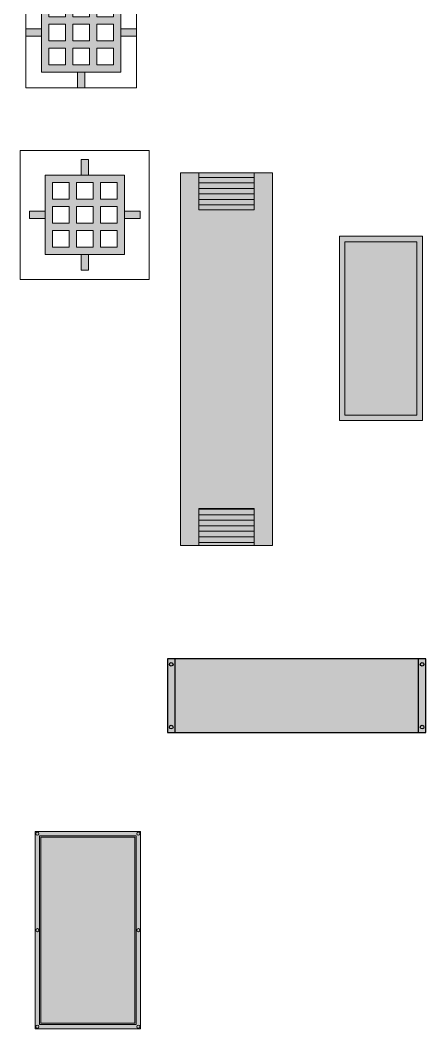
# Model space of a CAD drawing. Header units: metres. Extents: x 266 to 276.3, y 144.8 to 155.
# Drawn here: x 274.12 to 276.32, y 145.29 to 150.76 of the extents above; entities that cross this region are included whole.
import ezdxf

# ---------------------------------------------------------------- set-up
doc = ezdxf.new("R2010")
doc.units = ezdxf.units.M
for name, color, linetype, lineweight in [('aparador', 36, 'Continuous', 9), ('estofado', 7, 'Continuous', 25), ('mesa', 7, 'Continuous', 9), ('moveis', 254, 'Continuous', 5), ('parede', 7, 'Continuous', 30)]:
    doc.layers.add(name, color=color, linetype=linetype, lineweight=lineweight)
doc.layers.add('Mobilia', color=7, linetype='Continuous')
pattern_1 = [(90, (-9.809396, -11.3938), (-0.03, 2e-18), [])]

# ---------------------------------------------------------------- blocks, each defined once
blk = doc.blocks.new('Mesa Lateral Chaplin')
at = {"layer": 'mesa'}
h = blk.add_hatch(color=36, dxfattribs=at)
h.dxf.hatch_style = 1
h.set_gradient(color1=(70, 54, 47), color2=(0, 0, 0), one_color=1, name='INVCYLINDER')
h.paths.add_polyline_path([(0.37, -0.05), (0.33, -0.05), (0.33, -0.135), (0.37, -0.135)])
h.paths.add_polyline_path([(0.37, -0.565), (0.33, -0.565), (0.33, -0.65), (0.37, -0.65)])
h = blk.add_hatch(color=36, dxfattribs=at)
h.dxf.hatch_style = 1
h.set_gradient(color1=(70, 54, 47), color2=(0, 0, 0), one_color=1, name='CURVED')
h.paths.add_polyline_path([(0.135, -0.565), (0.565, -0.565), (0.565, -0.135), (0.135, -0.135)])
h.paths.add_polyline_path([(0.305, -0.305), (0.395, -0.305), (0.395, -0.395), (0.305, -0.395)], flags=16)
h.paths.add_polyline_path([(0.265, -0.305), (0.265, -0.395), (0.175, -0.395), (0.175, -0.305)], flags=16)
h.paths.add_polyline_path([(0.305, -0.265), (0.305, -0.175), (0.395, -0.175), (0.395, -0.265)], flags=16)
h.paths.add_polyline_path([(0.265, -0.265), (0.175, -0.265), (0.175, -0.175), (0.265, -0.175)], flags=16)
h.paths.add_polyline_path([(0.305, -0.435), (0.395, -0.435), (0.395, -0.525), (0.305, -0.525)], flags=16)
h.paths.add_polyline_path([(0.265, -0.435), (0.265, -0.525), (0.175, -0.525), (0.175, -0.435)], flags=16)
h.paths.add_polyline_path([(0.435, -0.305), (0.525, -0.305), (0.525, -0.395), (0.435, -0.395)], flags=16)
h.paths.add_polyline_path([(0.435, -0.265), (0.435, -0.175), (0.525, -0.175), (0.525, -0.265)], flags=16)
h.paths.add_polyline_path([(0.435, -0.435), (0.525, -0.435), (0.525, -0.525), (0.435, -0.525)], flags=16)
h = blk.add_hatch(color=36, dxfattribs=at)
h.dxf.hatch_style = 1
h.set_gradient(color1=(70, 54, 47), color2=(0, 0, 0), one_color=1, name='CYLINDER')
h.paths.add_polyline_path([(0.65, -0.37), (0.65, -0.33), (0.565, -0.33), (0.565, -0.37)])
h.paths.add_polyline_path([(0.135, -0.37), (0.135, -0.33), (0.05, -0.33), (0.05, -0.37)])
at = {"layer": 'mesa', "color": 34}
for p, q in [((0.37, -0.05), (0.33, -0.05)), ((0.33, -0.135), (0.33, -0.05)), ((0.37, -0.135), (0.37, -0.05)), ((0.175, -0.175), (0.175, -0.265)), ((0.265, -0.175), (0.175, -0.175)), ((0.265, -0.175), (0.265, -0.265)), ((0.305, -0.175), (0.305, -0.265)), ((0.395, -0.175), (0.305, -0.175)), ((0.395, -0.265), (0.395, -0.175)), ((0.525, -0.175), (0.435, -0.175)), ((0.435, -0.265), (0.435, -0.175)), ((0.525, -0.265), (0.525, -0.175)), ((0.265, -0.265), (0.175, -0.265)), ((0.395, -0.265), (0.305, -0.265)), ((0.525, -0.265), (0.435, -0.265)), ((0.175, -0.305), (0.175, -0.395)), ((0.265, -0.305), (0.175, -0.305)), ((0.265, -0.305), (0.265, -0.395)), ((0.305, -0.305), (0.305, -0.395)), ((0.395, -0.305), (0.305, -0.305)), ((0.395, -0.395), (0.395, -0.305)), ((0.525, -0.305), (0.435, -0.305)), ((0.435, -0.395), (0.435, -0.305)), ((0.525, -0.395), (0.525, -0.305)), ((0.05, -0.33), (0.05, -0.37)), ((0.135, -0.33), (0.05, -0.33)), ((0.135, -0.37), (0.05, -0.37)), ((0.65, -0.33), (0.565, -0.33)), ((0.65, -0.37), (0.565, -0.37)), ((0.65, -0.33), (0.65, -0.37)), ((0.175, -0.395), (0.265, -0.395)), ((0.175, -0.435), (0.265, -0.435)), ((0.175, -0.435), (0.175, -0.525)), ((0.265, -0.435), (0.265, -0.525)), ((0.305, -0.395), (0.395, -0.395)), ((0.305, -0.435), (0.305, -0.525)), ((0.305, -0.435), (0.395, -0.435)), ((0.395, -0.525), (0.395, -0.435)), ((0.435, -0.395), (0.525, -0.395)), ((0.435, -0.525), (0.435, -0.435)), ((0.435, -0.435), (0.525, -0.435)), ((0.525, -0.525), (0.525, -0.435)), ((0.175, -0.525), (0.265, -0.525)), ((0.305, -0.525), (0.395, -0.525)), ((0.435, -0.525), (0.525, -0.525)), ((0.33, -0.65), (0.33, -0.565)), ((0.37, -0.65), (0.37, -0.565)), ((0.37, -0.65), (0.33, -0.65))]:
    blk.add_line(p, q, dxfattribs=at)
at = {"layer": 'mesa'}
blk.add_lwpolyline([(0, -0.7), (0.7, -0.7), (0.7, 0), (0, 0)], close=True, dxfattribs=at)
at = {"layer": 'mesa', "color": 34}
blk.add_lwpolyline([(0.565, -0.565), (0.565, -0.135), (0.135, -0.135), (0.135, -0.565)], close=True, dxfattribs=at)
blk = doc.blocks.new('Mesa de canto Chaplin 0.6x0.6')
at = {"layer": 'mesa'}
h = blk.add_hatch(color=36, dxfattribs=at)
h.dxf.hatch_style = 1
h.set_gradient(color1=(70, 54, 47), color2=(0, 0, 0), one_color=1, name='INVCYLINDER')
h.paths.add_polyline_path([(0.02, 0), (-0.02, 0), (-0.02, -0.085), (0.02, -0.085)])
h.paths.add_polyline_path([(0.02, -0.515), (-0.02, -0.515), (-0.02, -0.6), (0.02, -0.6)])
h = blk.add_hatch(color=36, dxfattribs=at)
h.dxf.hatch_style = 1
h.set_gradient(color1=(70, 54, 47), color2=(0, 0, 0), one_color=1, name='CURVED')
h.paths.add_polyline_path([(-0.215, -0.515), (0.215, -0.515), (0.215, -0.085), (-0.215, -0.085)])
h.paths.add_polyline_path([(-0.045, -0.255), (0.045, -0.255), (0.045, -0.345), (-0.045, -0.345)], flags=16)
h.paths.add_polyline_path([(-0.085, -0.255), (-0.085, -0.345), (-0.175, -0.345), (-0.175, -0.255)], flags=16)
h.paths.add_polyline_path([(-0.045, -0.215), (-0.045, -0.125), (0.045, -0.125), (0.045, -0.215)], flags=16)
h.paths.add_polyline_path([(-0.085, -0.215), (-0.175, -0.215), (-0.175, -0.125), (-0.085, -0.125)], flags=16)
h.paths.add_polyline_path([(-0.045, -0.385), (0.045, -0.385), (0.045, -0.475), (-0.045, -0.475)], flags=16)
h.paths.add_polyline_path([(-0.085, -0.385), (-0.085, -0.475), (-0.175, -0.475), (-0.175, -0.385)], flags=16)
h.paths.add_polyline_path([(0.085, -0.255), (0.175, -0.255), (0.175, -0.345), (0.085, -0.345)], flags=16)
h.paths.add_polyline_path([(0.085, -0.215), (0.085, -0.125), (0.175, -0.125), (0.175, -0.215)], flags=16)
h.paths.add_polyline_path([(0.085, -0.385), (0.175, -0.385), (0.175, -0.475), (0.085, -0.475)], flags=16)
h = blk.add_hatch(color=36, dxfattribs=at)
h.dxf.hatch_style = 1
h.set_gradient(color1=(70, 54, 47), color2=(0, 0, 0), one_color=1, name='CYLINDER')
h.paths.add_polyline_path([(0.3, -0.32), (0.3, -0.28), (0.215, -0.28), (0.215, -0.32)])
h.paths.add_polyline_path([(-0.215, -0.32), (-0.215, -0.28), (-0.3, -0.28), (-0.3, -0.32)])
at = {"layer": 'mesa', "color": 34}
for p, q in [((-0.02, -0.085), (-0.02, 0)), ((0.02, 0), (-0.02, 0)), ((0.02, -0.085), (0.02, 0)), ((-0.085, -0.125), (-0.175, -0.125)), ((-0.175, -0.125), (-0.175, -0.215)), ((-0.085, -0.125), (-0.085, -0.215)), ((0.045, -0.125), (-0.045, -0.125)), ((-0.045, -0.125), (-0.045, -0.215)), ((0.045, -0.215), (0.045, -0.125)), ((0.085, -0.215), (0.085, -0.125)), ((0.175, -0.125), (0.085, -0.125)), ((0.175, -0.215), (0.175, -0.125)), ((-0.085, -0.215), (-0.175, -0.215)), ((0.045, -0.215), (-0.045, -0.215)), ((0.175, -0.215), (0.085, -0.215)), ((-0.085, -0.255), (-0.175, -0.255)), ((-0.175, -0.255), (-0.175, -0.345)), ((-0.085, -0.255), (-0.085, -0.345)), ((0.045, -0.255), (-0.045, -0.255)), ((-0.045, -0.255), (-0.045, -0.345)), ((0.045, -0.345), (0.045, -0.255)), ((0.085, -0.345), (0.085, -0.255)), ((0.175, -0.255), (0.085, -0.255)), ((0.175, -0.345), (0.175, -0.255)), ((-0.215, -0.28), (-0.3, -0.28)), ((-0.3, -0.28), (-0.3, -0.32)), ((-0.215, -0.32), (-0.3, -0.32)), ((0.3, -0.28), (0.215, -0.28)), ((0.3, -0.32), (0.215, -0.32)), ((0.3, -0.28), (0.3, -0.32)), ((-0.175, -0.345), (-0.085, -0.345)), ((-0.045, -0.345), (0.045, -0.345)), ((0.085, -0.345), (0.175, -0.345)), ((-0.175, -0.385), (-0.175, -0.475)), ((-0.175, -0.385), (-0.085, -0.385)), ((-0.085, -0.385), (-0.085, -0.475)), ((-0.045, -0.385), (0.045, -0.385)), ((-0.045, -0.385), (-0.045, -0.475)), ((0.045, -0.475), (0.045, -0.385)), ((0.085, -0.385), (0.175, -0.385)), ((0.085, -0.475), (0.085, -0.385)), ((0.175, -0.475), (0.175, -0.385)), ((-0.175, -0.475), (-0.085, -0.475)), ((-0.045, -0.475), (0.045, -0.475)), ((0.085, -0.475), (0.175, -0.475)), ((-0.02, -0.6), (-0.02, -0.515)), ((0.02, -0.6), (0.02, -0.515)), ((0.02, -0.6), (-0.02, -0.6))]:
    blk.add_line(p, q, dxfattribs=at)
at = {"layer": 'mesa'}
blk.add_lwpolyline([(-0.3, -0.6), (0.3, -0.6), (0.3, 0), (-0.3, 0)], close=True, dxfattribs=at)
at = {"layer": 'mesa', "color": 34}
blk.add_lwpolyline([(0.215, -0.515), (0.215, -0.085), (-0.215, -0.085), (-0.215, -0.515)], close=True, dxfattribs=at)
blk = doc.blocks.new('Buffet 4013')
at = {"layer": 'Mobilia', "lineweight": 5, "ltscale": 0.1}
h = blk.add_hatch(color=34, dxfattribs=at)
h.dxf.hatch_style = 1
h.set_gradient(color1=(86, 55, 47), color2=(125, 80, 69), one_color=1, tint=0.38, name='CYLINDER')
h.paths.add_polyline_path([(0.81, 0.4), (1.01, 0.4), (1.01, 0.5), (-1.01, 0.5), (-1.01, 0.4), (-0.81, 0.4), (-0.81, 0.1), (-1.01, 0.1), (-1.01, 0), (1.01, 0), (1.01, 0.1), (0.81, 0.1)])
h = blk.add_hatch(color=34, dxfattribs=at)
h.dxf.hatch_style = 1
h.set_gradient(color1=(86, 55, 47), color2=(175, 123, 110), one_color=1, tint=0.56)
h.paths.add_polyline_path([(-0.81, 0.4), (-1.01, 0.4), (-1.01, 0.1), (-0.81, 0.1)])
h = blk.add_hatch(dxfattribs=at)
h.set_pattern_fill('_USER,_O', color=34, scale=0.03, angle=90, pattern_type=0)
h.set_pattern_definition(pattern_1)
h.paths.add_polyline_path([(-0.81, 0.4), (-1.01, 0.4), (-1.01, 0.1), (-0.81, 0.1)])
h = blk.add_hatch(color=34, dxfattribs=at)
h.dxf.hatch_style = 1
h.set_gradient(color1=(86, 55, 47), color2=(175, 123, 110), one_color=1, tint=0.56)
h.paths.add_polyline_path([(1.01, 0.4), (0.81, 0.4), (0.81, 0.1), (1.01, 0.1)])
h = blk.add_hatch(dxfattribs=at)
h.set_pattern_fill('_USER,_O', color=34, scale=0.03, angle=90, pattern_type=0)
h.set_pattern_definition(pattern_1)
h.paths.add_polyline_path([(1.01, 0.4), (0.81, 0.4), (0.81, 0.1), (1.01, 0.1)])
at = {"layer": 'aparador', "color": 34, "lineweight": 13, "ltscale": 0.1}
for points in [[(-1.01, 0), (1.01, 0), (1.01, 0.5), (-1.01, 0.5)], [(-1.01, 0.1), (-0.81, 0.1), (-0.81, 0.4), (-1.01, 0.4)], [(1.01, 0.1), (0.81, 0.1), (0.81, 0.4), (1.01, 0.4)]]:
    blk.add_lwpolyline(points, close=True, dxfattribs=at)
blk = doc.blocks.new('Torre - Cristaleira')
at = {"layer": 'estofado', "lineweight": 5, "ltscale": 0.1}
h = blk.add_hatch(color=0, dxfattribs=at)
h.dxf.hatch_style = 1
h.set_gradient(color1=(228, 227, 226), color2=(194, 191, 189), one_color=1, tint=0.75, name='INVCYLINDER')
h.paths.add_polyline_path([(0.5, 0), (-0.5, 0), (-0.5, -0.45), (0.5, -0.45)])
h.paths.add_polyline_path([(0.47, -0.03), (0.47, -0.42), (-0.47, -0.42), (-0.47, -0.03)], flags=16)
h = blk.add_hatch(color=0, dxfattribs=at)
h.dxf.hatch_style = 1
h.set_gradient(color1=(228, 227, 226), color2=(248, 247, 247), one_color=1, tint=0.97, name='INVCYLINDER')
h.paths.add_polyline_path([(0.47, -0.03), (-0.47, -0.03), (-0.47, -0.42), (0.47, -0.42)])
at = {"layer": 'estofado', "color": 0, "lineweight": 5, "ltscale": 0.1}
for points in [[(-0.5, -0.45), (0.5, -0.45), (0.5, 0), (-0.5, 0)], [(-0.47, -0.42), (0.47, -0.42), (0.47, -0.03), (-0.47, -0.03)]]:
    blk.add_lwpolyline(points, close=True, dxfattribs=at)
blk = doc.blocks.new('mesa de centro 333 carraro')
at = {"layer": 'mesa', "ltscale": 0.08}
h = blk.add_hatch(color=256, dxfattribs=at)
h.set_gradient(color1=(197, 200, 206), one_color=1, tint=1, name='CYLINDER')
h.paths.add_polyline_path([(0.535, 0), (0.535, -0.57), (-0.535, -0.57), (-0.535, 0)])
for points in [[(-0.535, -0.57), (0.535, -0.57), (0.535, 0), (-0.535, 0)], [(-0.5122, -0.5472), (0.5122, -0.5472), (0.5122, -0.0228), (-0.5122, -0.0228)], [(-0.505, -0.54), (0.505, -0.54), (0.505, -0.03), (-0.505, -0.03)]]:
    blk.add_lwpolyline(points, close=True, dxfattribs=at)
at = {"layer": 'mesa', "ltscale": 0.6}
for centre in [(-0.5236, -0.0114), (0, -0.0114), (0.5236, -0.0114), (-0.5236, -0.5586), (0, -0.5586), (0.5236, -0.5586)]:
    blk.add_circle(centre, 0.00832, dxfattribs=at)
blk = doc.blocks.new('Mesa de Centro Montreal')
at = {"layer": 'parede', "ltscale": 0.8}
h = blk.add_hatch(color=0, dxfattribs=at)
h.set_gradient(color1=(212, 208, 201), color2=(237, 235, 232), one_color=1, tint=0.92, name='CURVED')
h.paths.add_polyline_path([(0.4, 0.7), (0.4, 0.66), (0, 0.66), (0, 0.7)])
h = blk.add_hatch(color=0, dxfattribs=at)
h.set_gradient(color1=(94, 72, 59), color2=(138, 105, 86), one_color=1, tint=0.44, name='INVCYLINDER')
h.paths.add_polyline_path([(0.4, 0.66), (0, 0.66), (0, -0.66), (0.4, -0.66)])
h = blk.add_hatch(color=0, dxfattribs=at)
h.set_gradient(color1=(212, 208, 201), color2=(237, 235, 232), one_color=1, tint=0.92, name='INVCURVED')
h.paths.add_polyline_path([(0.4, -0.66), (0, -0.66), (0, -0.7), (0.4, -0.7)])
at = {"layer": 'parede', "color": 0, "lineweight": 25, "ltscale": 0.8}
for p, q in [((0, 0.7), (0, -0.7)), ((0.4, 0.7), (0, 0.7)), ((0.4, 0.66), (0, 0.66)), ((0.4, -0.7), (0.4, 0.7)), ((0, -0.66), (0.4, -0.66)), ((0, -0.7), (0.4, -0.7))]:
    blk.add_line(p, q, dxfattribs=at)
for centre in [(0.0299, 0.68), (0.3701, 0.68), (0.0299, -0.68), (0.3701, -0.68)]:
    blk.add_circle(centre, 0.00974, dxfattribs=at)

msp = doc.modelspace()

# ---------------------------------------------------------------- block references
at = {"layer": 'estofado', "color": 0, "lineweight": 5, "rotation": 270}
msp.add_blockref('Torre - Cristaleira', (276.304, 149.0914), dxfattribs=at)
at = {"layer": 'mesa', "color": 36}
msp.add_blockref('Mesa Lateral Chaplin', (274.1236, 150.0571), dxfattribs=at)
at = {"layer": 'mesa', "rotation": 90}
msp.add_blockref('mesa de centro 333 carraro', (274.2055, 145.8269), dxfattribs=at)
at = {"layer": 'Mobilia', "color": 34, "lineweight": 5, "rotation": 90}
msp.add_blockref('Buffet 4013', (275.492, 148.9245), dxfattribs=at)
at = {"layer": 'moveis', "color": 254, "lineweight": 15}
msp.add_blockref('Mesa de canto Chaplin 0.6x0.6', (274.4536, 150.9961), dxfattribs=at)
at = {"layer": 'parede', "color": 0, "rotation": 90}
msp.add_blockref('Mesa de Centro Montreal', (275.6224, 146.8986), dxfattribs=at)

doc.saveas('drawing.dxf')
